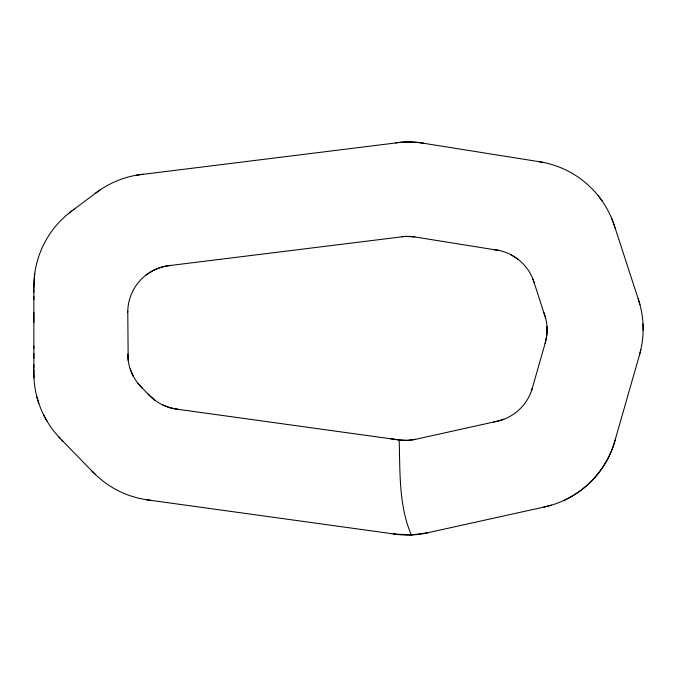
<?xml version="1.0" encoding="UTF-8"?>
<svg xmlns="http://www.w3.org/2000/svg" width="677" height="677" viewBox="0 0 677 677"><rect width="100%" height="100%" fill="white"/><g stroke="black" fill="none" stroke-linecap="round" stroke-linejoin="round"><path stroke-width="1.02" d="M33.85 368.017L33.85 364.759M33.85 358.251L33.85 353.36M33.85 348.477L33.85 346.032M33.85 322.413L33.85 312.639M33.85 299.606L33.85 296.348M33.85 292.278L33.85 289.832M128.19 360.486L127.767 311.217M643.142 330.418L643.015 323.902M34.73 273.584L33.85 288.207M640.823 349.789L639.503 354.917M545.357 342.587L546.855 334.743L546.982 326.492M545.095 343.501L545.298 342.79A46.95 46.95 0 0 0 544.799 315.347L544.723 315.118M614.987 440.659L615.207 439.872M532.3 388.234L545.298 342.79M563.628 500.574L569.45 497.663A93.925 93.925 0 0 0 614.047 443.782L639.528 354.807A93.951 93.951 0 0 0 638.529 299.886L614.462 225.991M531.69 390.206L532.291 388.276A46.95 46.95 0 0 1 497.307 421.212L497.172 421.246M69.376 212.832L71.635 211.089M145.775 275.268L152.46 270.902A46.967 46.967 0 0 1 168.065 265.765L170.629 265.443M96.092 192.801L95.44 193.284M73.268 209.87L74.242 209.142M96.422 192.556L100.738 189.501M503.883 419.241L497.595 421.145L415.78 439.288A46.95 46.95 0 0 1 399.176 439.957L394.065 439.246M551.433 505.152L543.936 507.065M493.685 422.016L496.825 421.322M393.455 533.967L411.32 534.948A93.849 93.849 0 0 0 424.259 533.518L544.926 506.845A93.908 93.908 0 0 0 614.894 440.981M415.593 439.331L407.41 440.363L399.176 439.957L176.528 409.111A46.95 46.95 0 0 1 149.329 395.351L141.011 386.804M427.864 532.791L411.32 534.948A93.866 93.866 0 0 1 398.304 534.568L147.679 499.914A93.908 93.908 0 0 1 93.282 472.402L60.465 438.696A93.908 93.908 0 0 1 33.85 373.196L33.85 286.379A93.908 93.908 0 0 1 71.525 211.173L96.566 192.446A93.908 93.908 0 0 1 141.214 174.463L143.245 174.217M136.788 175.123L401.884 142.195A94.348 94.348 0 0 1 421.382 142.906L539.797 161.795A93.908 93.908 0 0 1 614.284 225.449M395.402 142.855L396.214 142.754M499.296 250.507L414.392 236.874L405.32 236.4L168.92 265.655A46.95 46.95 0 0 0 127.758 312.249M393.549 439.178L390.485 438.747M177.433 409.238L178.11 409.331M176.985 409.17L176.528 409.111M151.03 500.379L146.596 499.761M391.027 533.628L391.839 533.738M176.299 409.077L169.25 407.503L162.531 404.871M495.632 249.838L496.351 249.957M493.448 249.491L495.488 249.821M539.205 161.701L543.623 162.488M423.396 143.211L424.2 143.338M496.495 249.982L496.639 249.999A46.95 46.95 0 0 1 533.882 281.827L545.603 318.105M511.135 254.831L518.066 259.308M155.245 400.488L149.329 395.351M94.941 474.069L93.214 472.334M141.899 387.718L142.559 388.395M147.417 393.388L149.219 395.241M61.971 440.236L62.817 441.116M91.793 470.879L92.927 472.047M141.129 386.922L141.07 386.863A46.95 46.95 0 0 1 127.758 354.113M60.549 438.781L58.586 436.707M140.706 386.482L138.049 383.444M598.172 195.678L602.073 200.891M46.958 421.043L43.836 415.331M133.361 376.344L130.187 369.016M411.32 534.948C398.584 505.177 400.175 471.683 399.176 439.957M611.492 217.977L614.335 225.61M532.799 278.856L533.882 281.827M38.809 403.314L36.939 397.077M614.843 227.159L615.088 227.929M638.166 298.785L638.419 299.564M534.161 282.69L534.424 283.485M544.655 314.898L543.851 312.435M638.546 299.953L639.934 304.633M33.96 377.791L33.85 369.65M401.63 236.713A46.95 46.95 0 0 1 414.832 236.942M396.654 142.695A93.908 93.908 0 0 1 423.057 143.152"/></g></svg>
